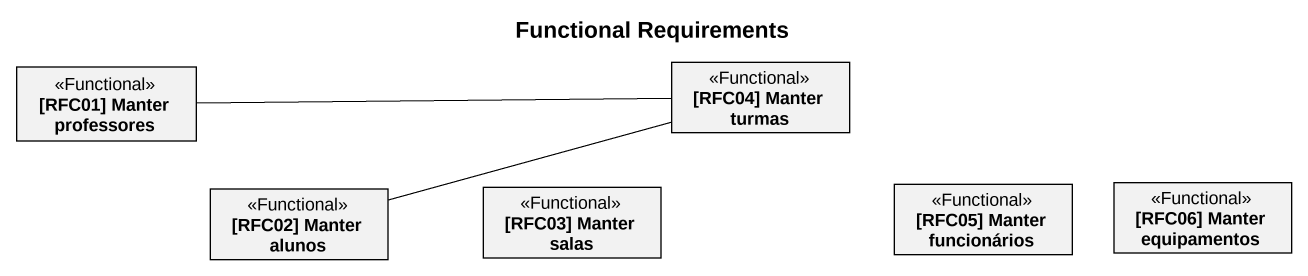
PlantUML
@startuml
title Functional Requirements
hide circle
hide empty members
class "[RFC01] Manter professores" as RFC01_Manter_professores <<Functional>>
class "[RFC04] Manter turmas" as RFC04_Manter_turmas <<Functional>>
class "[RFC02] Manter alunos" as RFC02_Manter_alunos <<Functional>>
class "[RFC03] Manter salas" as RFC03_Manter_salas <<Functional>>
class "[RFC05] Manter funcionários" as RFC05_Manter_funcionários <<Functional>>
class "[RFC06] Manter equipamentos" as RFC06_Manter_equipamentos <<Functional>>
RFC04_Manter_turmas -left- RFC01_Manter_professores
RFC02_Manter_alunos -right- RFC04_Manter_turmas
@enduml
